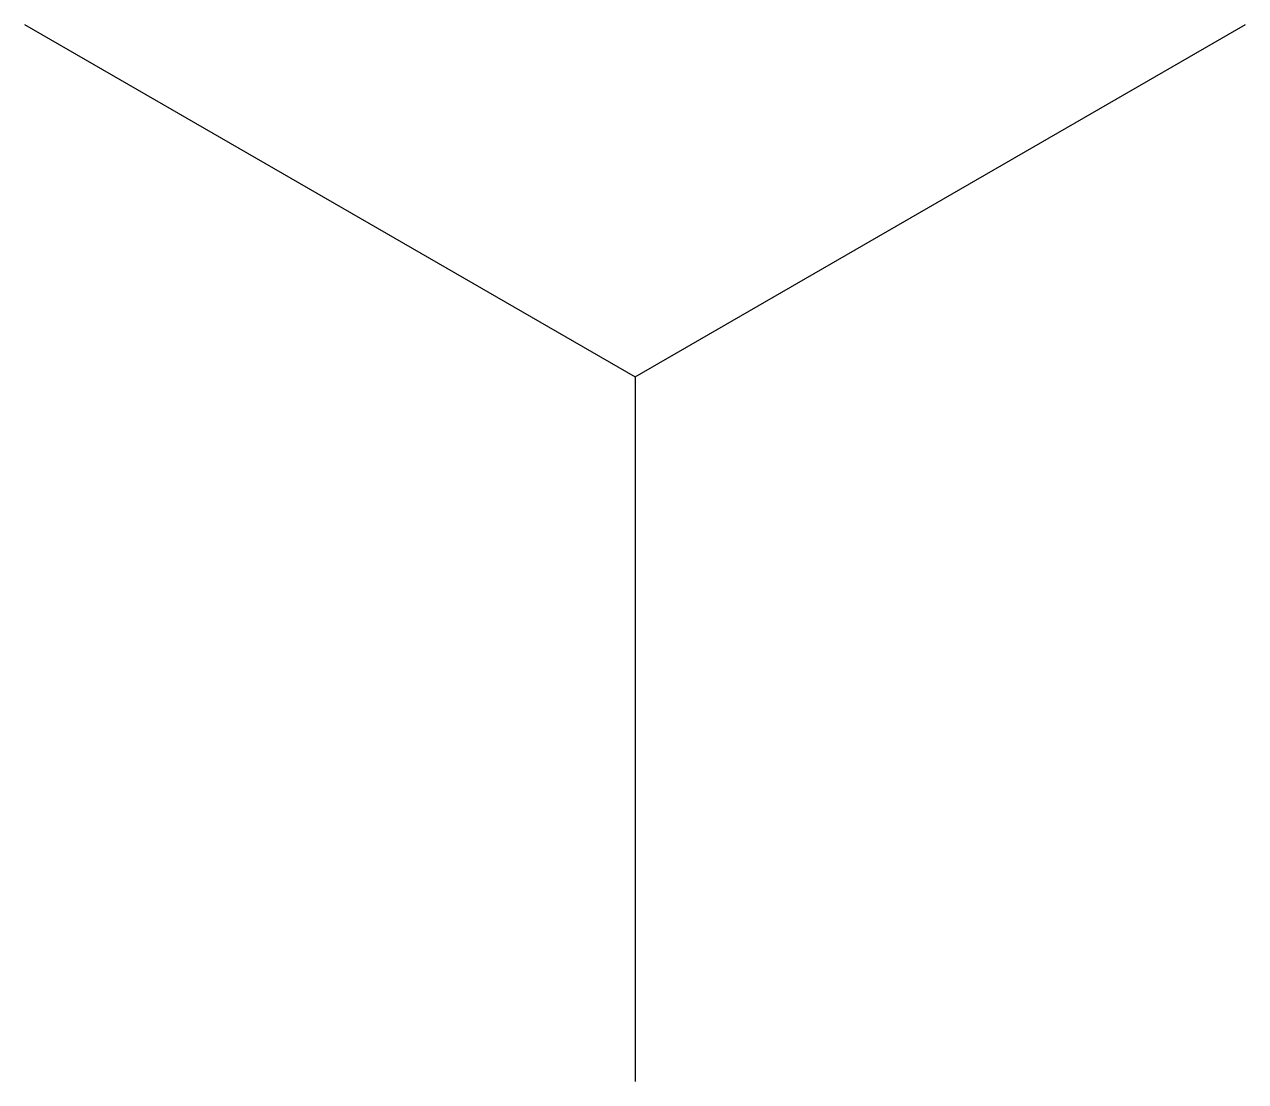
# Model space of a CAD drawing. Extents: x -1.73 to 1.73, y -2 to 1.
import ezdxf

# ---------------------------------------------------------------- set-up
doc = ezdxf.new("R2010")
doc.units = 0
doc.layers.get('0').update_dxf_attribs({"linetype": 'CONTINUOUS'})

msp = doc.modelspace()

# ---------------------------------------------------------------- linework, layer by layer
at = {"color": 0}
for p, q in [((-1.7321, 1), (0, 0)), ((0, 0), (1.7321, 1)), ((0, 0), (0, -2))]:
    msp.add_line(p, q, dxfattribs=at)

doc.saveas('drawing.dxf')
